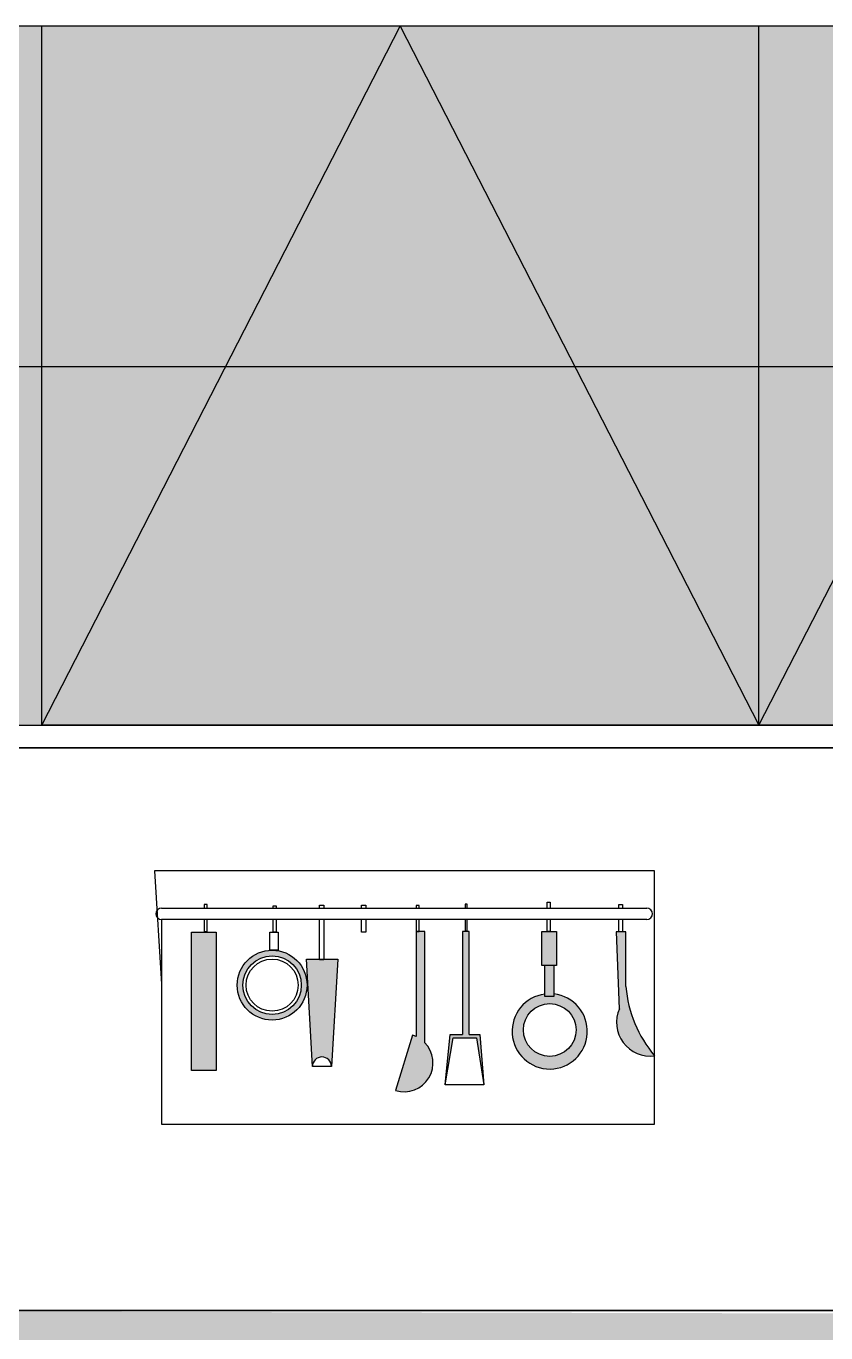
# Model space of a CAD drawing. Header units: millimetres. Extents: x 857 to 2168, y 576 to 1198.
# Drawn here: x 960.09 to 986.86, y 789.77 to 833.48 of the extents above; entities that cross this region are included whole.
import ezdxf

# ---------------------------------------------------------------- set-up
doc = ezdxf.new("R2010")
doc.units = ezdxf.units.MM
doc.header["$XCLIPFRAME"] = 2
doc.layers.add('WAL', color=7, linetype='Continuous', lineweight=30)
picture_1 = doc.add_image_def('image1.jpg', size_in_pixel=(999, 1000))

msp = doc.modelspace()

# ---------------------------------------------------------------- hatches: boundary and pattern name
at = {"lineweight": -2, "true_color": 0x750066}
h = msp.add_hatch(color=226, dxfattribs=at)
h.dxf.hatch_style = 1
h.paths.add_polyline_path([(990.474, 789.022), (966.478, 789.022), (966.478, 759.85), (990.474, 759.85)])
h.paths.add_polyline_path([(987.159, 773.953), (987.159, 780.553, -0.795158), (988.159, 780.553), (988.159, 774.081, -1)], flags=16)
h.paths.add_polyline_path([(1013.142, 789.022), (990.474, 789.022), (990.474, 759.85), (1013.146, 759.85)])
h.paths.add_polyline_path([(993.537, 773.953), (993.537, 780.553, -0.795158), (994.537, 780.553), (994.537, 773.953, -0.880466)], flags=16)
h.paths.add_polyline_path([(1038.004, 789.022), (1013.142, 789.022), (1013.144, 776.103), (1038.004, 776.113)])
h.paths.add_polyline_path([(1022.329, 783.08), (1028.929, 783.08, -0.880466), (1028.929, 782.08), (1022.329, 782.08, -0.795158)], flags=16)
h.paths.add_polyline_path([(1038.004, 776.113), (1013.144, 776.103), (1013.146, 759.85), (1038.004, 759.85)])
h.paths.add_polyline_path([(1022.329, 771.23), (1028.929, 771.23, -0.880466), (1028.929, 770.23), (1022.329, 770.23, -0.795158)], flags=16)
h.paths.add_polyline_path([(1058.625, 789.022), (1038.004, 789.022), (1038.004, 776.113), (1038.004, 759.85), (1058.625, 759.85)])
h.paths.add_polyline_path([(1040.578, 773.953), (1040.578, 780.553, -0.795158), (1041.578, 780.553), (1041.578, 773.953, -0.880466)], flags=16)
h.paths.add_polyline_path([(966.478, 789.022), (954.497, 774.407), (966.467, 759.85), (966.478, 759.85)])
h.paths.add_polyline_path([(966.478, 789.022), (942.478, 789.022), (954.497, 774.407)])
h.paths.add_polyline_path([(942.478, 789.022), (942.478, 759.85), (942.564, 759.85), (954.497, 774.407)])
h.paths.add_polyline_path([(954.497, 774.407), (942.564, 759.85), (966.467, 759.85)])
h.paths.add_polyline_path([(960.613, 833.477), (942.478, 833.477), (942.478, 822.098), (960.613, 822.098)])
h.paths.add_polyline_path([(960.613, 822.098), (942.478, 822.098), (942.478, 810.098), (960.613, 810.098)])
h.paths.add_polyline_path([(972.613, 833.477), (960.613, 833.477), (960.613, 822.098), (966.772, 822.098)])
h.paths.add_polyline_path([(966.772, 822.098), (960.613, 822.098), (960.613, 810.098)], flags=17)
h.paths.add_polyline_path([(978.454, 822.098), (966.772, 822.098), (960.613, 810.098), (984.613, 810.098)])
h.paths.add_polyline_path([(972.613, 833.477), (966.772, 822.098), (978.454, 822.098)])
h.paths.add_polyline_path([(984.613, 833.477), (972.613, 833.477), (978.454, 822.098), (984.613, 822.098)])
h.paths.add_polyline_path([(984.613, 822.098), (978.454, 822.098), (984.613, 810.098)], flags=17)
h.paths.add_polyline_path([(996.613, 833.477), (984.613, 833.477), (984.613, 822.098), (990.772, 822.098)])
h.paths.add_polyline_path([(990.772, 822.098), (984.613, 822.098), (984.613, 810.098)], flags=17)
h.paths.add_polyline_path([(1002.454, 822.098), (990.772, 822.098), (984.613, 810.098), (1008.613, 810.098)])
h.paths.add_polyline_path([(996.613, 833.477), (990.772, 822.098), (1002.454, 822.098)])
h.paths.add_polyline_path([(1008.613, 833.477), (996.613, 833.477), (1002.454, 822.098), (1008.613, 822.098)])
h.paths.add_polyline_path([(1008.613, 822.098), (1002.454, 822.098), (1008.613, 810.098)], flags=17)
h.paths.add_polyline_path([(1049.183, 833.477), (1038.072, 833.477), (1038.072, 822.098), (1043.775, 822.098)])
h.paths.add_polyline_path([(1043.775, 822.098), (1038.072, 822.098), (1038.072, 810.098)], flags=17)
h.paths.add_polyline_path([(1054.636, 822.098), (1043.775, 822.098), (1038.072, 810.098), (1060.386, 810.098)])
h.paths.add_polyline_path([(1049.183, 833.477), (1043.775, 822.098), (1054.636, 822.098)])
h.paths.add_polyline_path([(1060.741, 833.477), (1049.183, 833.477), (1054.636, 822.098), (1060.745, 822.098)])
h.paths.add_polyline_path([(1060.745, 822.098), (1054.636, 822.098), (1060.386, 810.098), (1060.749, 810.838)])
h.paths.add_polyline_path([(1066.289, 822.098), (1060.745, 822.098), (1060.749, 810.838)])
h.paths.add_polyline_path([(1077.149, 822.098), (1066.289, 822.098), (1060.749, 810.838), (1060.75, 810.098), (1082.699, 810.098)])
h.paths.add_polyline_path([(1071.886, 833.477), (1060.741, 833.477), (1060.745, 822.098), (1066.289, 822.098)])
h.paths.add_polyline_path([(1071.886, 833.477), (1066.289, 822.098), (1077.149, 822.098)])
h.paths.add_polyline_path([(1082.699, 833.477), (1071.886, 833.477), (1077.149, 822.098), (1082.699, 822.098)])
h.paths.add_polyline_path([(1082.699, 822.098), (1077.149, 822.098), (1082.699, 810.098)], flags=17)
at = {"lineweight": -2, "true_color": 0x000000}
h = msp.add_hatch(color=18, dxfattribs=at)
h.dxf.hatch_style = 1
h.paths.add_polyline_path([(974.923, 803.198), (974.693, 803.198), (974.693, 799.756), (974.28, 799.756), (974.111, 798.072), (974.387, 799.637), (975.166, 799.637), (975.413, 798.072), (975.275, 799.756), (974.923, 799.756)])
h.paths.add_polyline_path([(973.438, 803.201), (973.144, 803.201), (973.144, 799.681, 0.034267), (973.021, 799.728), (972.457, 797.875, 0.77938), (973.426, 799.484), (973.438, 799.484)])
h.paths.add_polyline_path([(970.521, 802.273), (970.053, 802.273), (970.053, 802.25), (969.91, 802.25), (969.91, 802.273), (969.477, 802.273), (969.671, 798.682, -1), (970.309, 798.682)])
h.paths.add_polyline_path([(968.401, 802.568), (968.244, 802.568, 0.394676), (967.155, 801.403, 1), (969.491, 801.403, 0.394676)])
h.paths.add_polyline_path([(969.3, 801.403, -1), (967.346, 801.403, -1)], flags=16)
h.paths.add_polyline_path([(969.195, 801.403, -1), (967.45, 801.403, -1)], flags=0)
h.paths.add_polyline_path([(966.454, 803.169), (965.62, 803.169), (965.62, 798.548), (966.454, 798.548)])
h.paths.add_polyline_path([(977.747, 801.108), (977.747, 801.017), (977.452, 801.017), (977.452, 801.105, 16.996245)])
h.paths.add_polyline_path([(978.495, 799.903, -1), (976.732, 799.903, -1)], flags=16)
h.paths.add_polyline_path([(977.747, 802.059), (977.452, 802.059), (977.452, 801.017), (977.747, 801.017)])
h.paths.add_polyline_path([(977.846, 803.2), (977.354, 803.2), (977.354, 802.059), (977.846, 802.059)])
h.paths.add_polyline_path([(980.164, 803.18), (979.833, 803.18), (979.943, 800.615, 0.586445), (981.124, 799.042, -0.159076), (980.164, 801.355)])
h = msp.add_hatch(color=18, dxfattribs=at)
h.dxf.hatch_style = 1
h.paths.add_polyline_path([(974.923, 803.198), (974.693, 803.198), (974.693, 799.756), (974.28, 799.756), (974.111, 798.072), (974.387, 799.637), (975.166, 799.637), (975.413, 798.072), (975.275, 799.756), (974.923, 799.756)])
h.paths.add_polyline_path([(973.438, 803.201), (973.144, 803.201), (973.144, 799.681, 0.034267), (973.021, 799.728), (972.457, 797.875, 0.77938), (973.426, 799.484), (973.438, 799.484)])
h.paths.add_polyline_path([(970.521, 802.273), (970.053, 802.273), (970.053, 802.25), (969.91, 802.25), (969.91, 802.273), (969.477, 802.273), (969.671, 798.682, -1), (970.309, 798.682)])
h.paths.add_polyline_path([(968.401, 802.568), (968.244, 802.568, 0.394676), (967.155, 801.403, 1), (969.491, 801.403, 0.394676)])
h.paths.add_polyline_path([(969.3, 801.403, -1), (967.346, 801.403, -1)], flags=16)
h.paths.add_polyline_path([(969.195, 801.403, -1), (967.45, 801.403, -1)], flags=0)
h.paths.add_polyline_path([(966.454, 803.169), (965.62, 803.169), (965.62, 798.548), (966.454, 798.548)])
h.paths.add_polyline_path([(977.747, 801.108), (977.747, 801.017), (977.452, 801.017), (977.452, 801.105, 16.996245)])
h.paths.add_polyline_path([(978.495, 799.903, -1), (976.732, 799.903, -1)], flags=16)
h.paths.add_polyline_path([(977.747, 802.059), (977.452, 802.059), (977.452, 801.017), (977.747, 801.017)])
h.paths.add_polyline_path([(977.846, 803.2), (977.354, 803.2), (977.354, 802.059), (977.846, 802.059)])
h.paths.add_polyline_path([(980.164, 803.18), (979.833, 803.18), (979.943, 800.615, 0.586445), (981.124, 799.042, -0.159076), (980.164, 801.355)])
h = msp.add_hatch(color=18, dxfattribs=at)
h.dxf.hatch_style = 1
h.paths.add_polyline_path([(1037.743, 790.522), (1037.743, 790.365), (1013.197, 790.365), (942.478, 790.522), (942.478, 789.022), (990.478, 789.022), (1058.625, 789.022), (1058.625, 790.522)])

# ---------------------------------------------------------------- linework, layer by layer
at = {"lineweight": -2}
for p, q in [((960.613, 810.098), (972.613, 833.477)), ((972.613, 833.477), (984.613, 810.098)), ((984.613, 810.098), (996.613, 833.477))]:
    msp.add_line(p, q, dxfattribs=at)
msp.add_lwpolyline([(942.478, 809.343), (1058.625, 809.343), (1058.625, 790.522), (942.478, 790.522)], close=True, dxfattribs=at)
at = {"layer": 'WAL', "lineweight": -2}
for p, q in [((1082.699, 833.477), (942.478, 833.477)), ((942.478, 810.098), (1008.613, 810.098)), ((984.613, 810.098), (960.613, 810.098)), ((1008.613, 810.098), (984.613, 810.098)), ((942.478, 809.343), (1008.613, 809.343)), ((981.124, 805.228), (964.381, 805.228)), ((964.381, 805.228), (964.625, 801.439)), ((981.124, 805.228), (964.381, 805.228)), ((964.381, 805.228), (964.625, 801.439)), ((981.124, 796.755), (981.124, 805.228)), ((981.124, 796.755), (981.124, 805.228)), ((977.531, 804.173), (977.629, 804.173)), ((977.531, 803.972), (977.531, 804.173)), ((977.531, 804.173), (977.629, 804.173)), ((977.531, 803.972), (977.531, 804.173)), ((977.629, 804.173), (977.629, 803.972)), ((977.629, 804.173), (977.629, 803.972)), ((964.625, 803.979), (980.86, 803.979)), ((964.625, 803.979), (980.86, 803.979)), ((966.049, 804.098), (966.049, 803.979)), ((966.144, 804.098), (966.049, 804.098)), ((966.049, 804.098), (966.049, 803.979)), ((966.144, 804.098), (966.049, 804.098)), ((966.144, 803.979), (966.144, 804.098)), ((966.144, 803.979), (966.144, 804.098)), ((968.361, 804.051), (968.456, 804.051)), ((968.361, 803.979), (968.361, 804.051)), ((968.361, 804.051), (968.456, 804.051)), ((968.361, 803.979), (968.361, 804.051)), ((968.456, 804.051), (968.456, 803.979)), ((968.456, 804.051), (968.456, 803.979)), ((969.91, 804.075), (970.053, 804.075)), ((969.91, 803.979), (969.91, 804.075)), ((969.91, 804.075), (970.053, 804.075)), ((969.91, 803.979), (969.91, 804.075)), ((970.053, 804.075), (970.053, 803.979)), ((970.053, 804.075), (970.053, 803.979)), ((971.316, 804.075), (971.459, 804.075)), ((971.316, 803.979), (971.316, 804.075)), ((971.316, 804.075), (971.459, 804.075)), ((971.316, 803.979), (971.316, 804.075)), ((971.459, 804.075), (971.459, 803.979)), ((971.459, 804.075), (971.459, 803.979)), ((973.242, 804.069), (973.144, 804.069)), ((973.144, 804.069), (973.144, 803.972)), ((973.242, 804.069), (973.144, 804.069)), ((973.144, 804.069), (973.144, 803.972)), ((973.242, 803.972), (973.242, 804.069)), ((973.242, 803.972), (973.242, 804.069)), ((974.784, 804.11), (974.784, 803.972)), ((974.854, 804.11), (974.784, 804.11)), ((974.784, 804.11), (974.784, 803.972)), ((974.854, 804.11), (974.784, 804.11)), ((974.854, 803.972), (974.854, 804.11)), ((974.854, 803.972), (974.854, 804.11)), ((979.932, 804.094), (980.05, 804.094)), ((979.932, 803.972), (979.932, 804.094)), ((979.932, 804.094), (980.05, 804.094)), ((979.932, 803.972), (979.932, 804.094)), ((980.05, 804.094), (980.05, 803.972)), ((980.05, 804.094), (980.05, 803.972)), ((981.056, 803.783), (981.056, 803.795)), ((981.056, 803.783), (981.056, 803.795)), ((980.86, 803.599), (964.625, 803.599)), ((964.625, 803.599), (964.625, 796.755)), ((980.86, 803.599), (964.625, 803.599)), ((964.625, 803.599), (964.625, 796.755)), ((966.049, 803.599), (966.049, 803.193)), ((966.049, 803.599), (966.049, 803.193)), ((966.144, 803.193), (966.144, 803.599)), ((966.144, 803.193), (966.144, 803.599)), ((968.361, 803.169), (968.361, 803.599)), ((968.361, 803.169), (968.361, 803.599)), ((968.456, 803.599), (968.456, 803.169)), ((968.456, 803.599), (968.456, 803.169)), ((969.91, 802.25), (969.91, 803.599)), ((969.91, 802.25), (969.91, 803.599)), ((970.053, 803.599), (970.053, 802.25)), ((970.053, 803.599), (970.053, 802.25)), ((971.316, 803.169), (971.316, 803.599)), ((971.316, 803.169), (971.316, 803.599)), ((971.459, 803.599), (971.459, 803.169)), ((971.459, 803.599), (971.459, 803.169)), ((973.144, 803.592), (973.144, 803.201)), ((973.144, 803.592), (973.144, 803.201)), ((973.242, 803.201), (973.242, 803.592)), ((973.242, 803.201), (973.242, 803.592)), ((974.784, 803.592), (974.784, 803.22)), ((974.784, 803.592), (974.784, 803.22)), ((974.854, 803.22), (974.854, 803.592)), ((974.854, 803.22), (974.854, 803.592)), ((977.531, 803.2), (977.531, 803.592)), ((977.531, 803.2), (977.531, 803.592)), ((977.629, 803.592), (977.629, 803.2)), ((977.629, 803.592), (977.629, 803.2)), ((979.932, 803.18), (979.932, 803.592)), ((979.932, 803.18), (979.932, 803.592)), ((980.05, 803.592), (980.05, 803.18)), ((980.05, 803.592), (980.05, 803.18)), ((965.62, 803.169), (966.454, 803.169)), ((965.62, 798.548), (965.62, 803.169)), ((965.62, 803.169), (966.454, 803.169)), ((965.62, 798.548), (965.62, 803.169)), ((966.049, 803.193), (966.144, 803.193)), ((966.049, 803.193), (966.144, 803.193)), ((966.454, 803.169), (966.454, 798.548)), ((966.454, 803.169), (966.454, 798.548)), ((968.244, 803.169), (968.527, 803.169)), ((968.244, 802.568), (968.244, 803.169)), ((968.244, 803.169), (968.527, 803.169)), ((968.244, 802.568), (968.244, 803.169)), ((968.456, 803.169), (968.361, 803.169)), ((968.456, 803.169), (968.361, 803.169)), ((968.527, 803.169), (968.527, 802.568)), ((968.527, 803.169), (968.527, 802.568)), ((971.459, 803.169), (971.316, 803.169)), ((971.459, 803.169), (971.316, 803.169)), ((973.144, 803.201), (973.242, 803.201)), ((973.144, 803.201), (973.144, 799.681)), ((973.438, 803.201), (973.144, 803.201)), ((973.144, 803.201), (973.242, 803.201)), ((973.144, 803.201), (973.144, 799.681)), ((973.438, 803.201), (973.144, 803.201)), ((973.438, 799.484), (973.438, 803.201)), ((973.438, 799.484), (973.438, 803.201)), ((974.923, 803.198), (974.693, 803.198)), ((974.693, 803.198), (974.693, 799.756)), ((974.923, 803.198), (974.693, 803.198)), ((974.693, 803.198), (974.693, 799.756)), ((974.784, 803.22), (974.854, 803.22)), ((974.784, 803.22), (974.854, 803.22)), ((974.923, 799.756), (974.923, 803.198)), ((974.923, 799.756), (974.923, 803.198)), ((977.354, 803.2), (977.846, 803.2)), ((977.354, 802.059), (977.354, 803.2)), ((977.354, 803.2), (977.846, 803.2)), ((977.354, 802.059), (977.354, 803.2)), ((977.629, 803.2), (977.531, 803.2)), ((977.629, 803.2), (977.531, 803.2)), ((977.846, 803.2), (977.846, 802.059)), ((977.846, 803.2), (977.846, 802.059)), ((979.833, 803.18), (979.943, 800.615)), ((980.164, 803.18), (979.833, 803.18)), ((979.833, 803.18), (979.943, 800.615)), ((980.164, 803.18), (979.833, 803.18)), ((980.05, 803.18), (979.932, 803.18)), ((980.05, 803.18), (979.932, 803.18)), ((980.164, 801.355), (980.164, 803.18)), ((980.164, 801.355), (980.164, 803.18)), ((968.527, 802.568), (968.244, 802.568)), ((968.527, 802.568), (968.244, 802.568)), ((969.477, 802.273), (970.521, 802.273)), ((969.671, 798.682), (969.477, 802.273)), ((969.477, 802.273), (970.521, 802.273)), ((969.671, 798.682), (969.477, 802.273)), ((970.053, 802.25), (969.91, 802.25)), ((970.053, 802.25), (969.91, 802.25)), ((970.521, 802.273), (970.309, 798.682)), ((970.521, 802.273), (970.309, 798.682)), ((977.846, 802.059), (977.354, 802.059)), ((977.846, 802.059), (977.354, 802.059)), ((977.452, 801.017), (977.452, 802.059)), ((977.452, 801.017), (977.452, 802.059)), ((977.747, 802.059), (977.747, 801.017)), ((977.747, 802.059), (977.747, 801.017)), ((977.747, 801.017), (977.452, 801.017)), ((977.747, 801.017), (977.452, 801.017)), ((973.021, 799.728), (972.457, 797.875)), ((973.021, 799.728), (972.457, 797.875)), ((973.426, 799.484), (973.438, 799.484)), ((973.426, 799.484), (973.438, 799.484)), ((974.111, 798.072), (974.28, 799.756)), ((974.111, 798.072), (974.28, 799.756)), ((974.111, 798.072), (974.387, 799.637)), ((974.111, 798.072), (974.387, 799.637)), ((974.28, 799.756), (974.693, 799.756)), ((974.28, 799.756), (974.693, 799.756)), ((974.387, 799.637), (975.166, 799.637)), ((974.387, 799.637), (975.166, 799.637)), ((974.923, 799.756), (975.275, 799.756)), ((974.923, 799.756), (975.275, 799.756)), ((975.166, 799.637), (975.413, 798.072)), ((975.166, 799.637), (975.413, 798.072)), ((975.275, 799.756), (975.413, 798.072)), ((975.275, 799.756), (975.413, 798.072)), ((966.454, 798.548), (965.62, 798.548)), ((966.454, 798.548), (965.62, 798.548)), ((970.309, 798.682), (969.671, 798.682)), ((970.309, 798.682), (969.671, 798.682)), ((975.413, 798.072), (974.111, 798.072)), ((975.413, 798.072), (974.111, 798.072)), ((975.413, 798.072), (974.111, 798.072)), ((975.413, 798.072), (974.111, 798.072)), ((964.625, 796.755), (981.124, 796.755)), ((964.625, 796.755), (981.124, 796.755)), ((942.478, 790.522), (1058.625, 790.522))]:
    msp.add_line(p, q, dxfattribs=at)
at = {"layer": 'WAL', "color": 7, "lineweight": -2, "true_color": 0xffffff}
for p, q in [((960.613, 810.098), (960.613, 833.477)), ((984.613, 810.098), (984.613, 833.477)), ((942.478, 822.098), (1008.613, 822.098))]:
    msp.add_line(p, q, dxfattribs=at)
at = {"layer": 'WAL', "lineweight": -2}
for centre, radius in [((968.323, 801.403), 1.168), ((968.323, 801.403), 1.168), ((968.323, 801.403), 0.977), ((968.323, 801.403), 0.977), ((968.323, 801.403), 0.872), ((968.323, 801.403), 0.872), ((977.614, 799.903), 0.882), ((977.614, 799.903), 0.882)]:
    msp.add_circle(centre, radius, dxfattribs=at)
for centre, radius, start, end in [((964.625, 803.783), 0.196, 90, 180), ((964.625, 803.783), 0.196, 90, 180), ((964.625, 803.795), 0.196, 180, 270), ((964.625, 803.795), 0.196, 180, 270), ((980.86, 803.783), 0.196, 0, 90), ((980.86, 803.783), 0.196, 0, 90), ((980.86, 803.795), 0.196, 270, 0), ((980.86, 803.795), 0.196, 270, 0), ((984.187, 801.669), 4.035, 184.4719, 220.6266), ((984.187, 801.669), 4.035, 184.4719, 220.6266), ((977.614, 799.856), 1.259, 97.3658, 83.5366), ((977.614, 799.856), 1.259, 97.3658, 83.5366), ((980.974, 800.159), 1.127, 156.1083, 277.6654), ((980.974, 800.159), 1.127, 156.1083, 277.6654), ((972.739, 798.802), 0.968, 253.0948, 44.8234), ((972.739, 798.802), 0.968, 253.0948, 44.8234), ((972.739, 798.802), 0.968, 65.2444, 73.0948), ((972.739, 798.802), 0.968, 65.2444, 73.0948), ((969.99, 798.682), 0.319, 0, 180), ((969.99, 798.682), 0.319, 0, 180)]:
    msp.add_arc(centre, radius, start, end, dxfattribs=at)

# ---------------------------------------------------------------- pictures from other files: only their frames are drawn
at = {"lineweight": -2}
image = msp.add_image(picture_1, insert=(942.478, 790.522), size_in_units=(1632.559, 1634.193), dxfattribs=at)
image.set_boundary_path([(70.573, 987.9833), (-0.5, 987.9833), (-0.5, 999.5), (70.573, 999.5), (70.573, 987.9833)])

doc.saveas('drawing.dxf')
